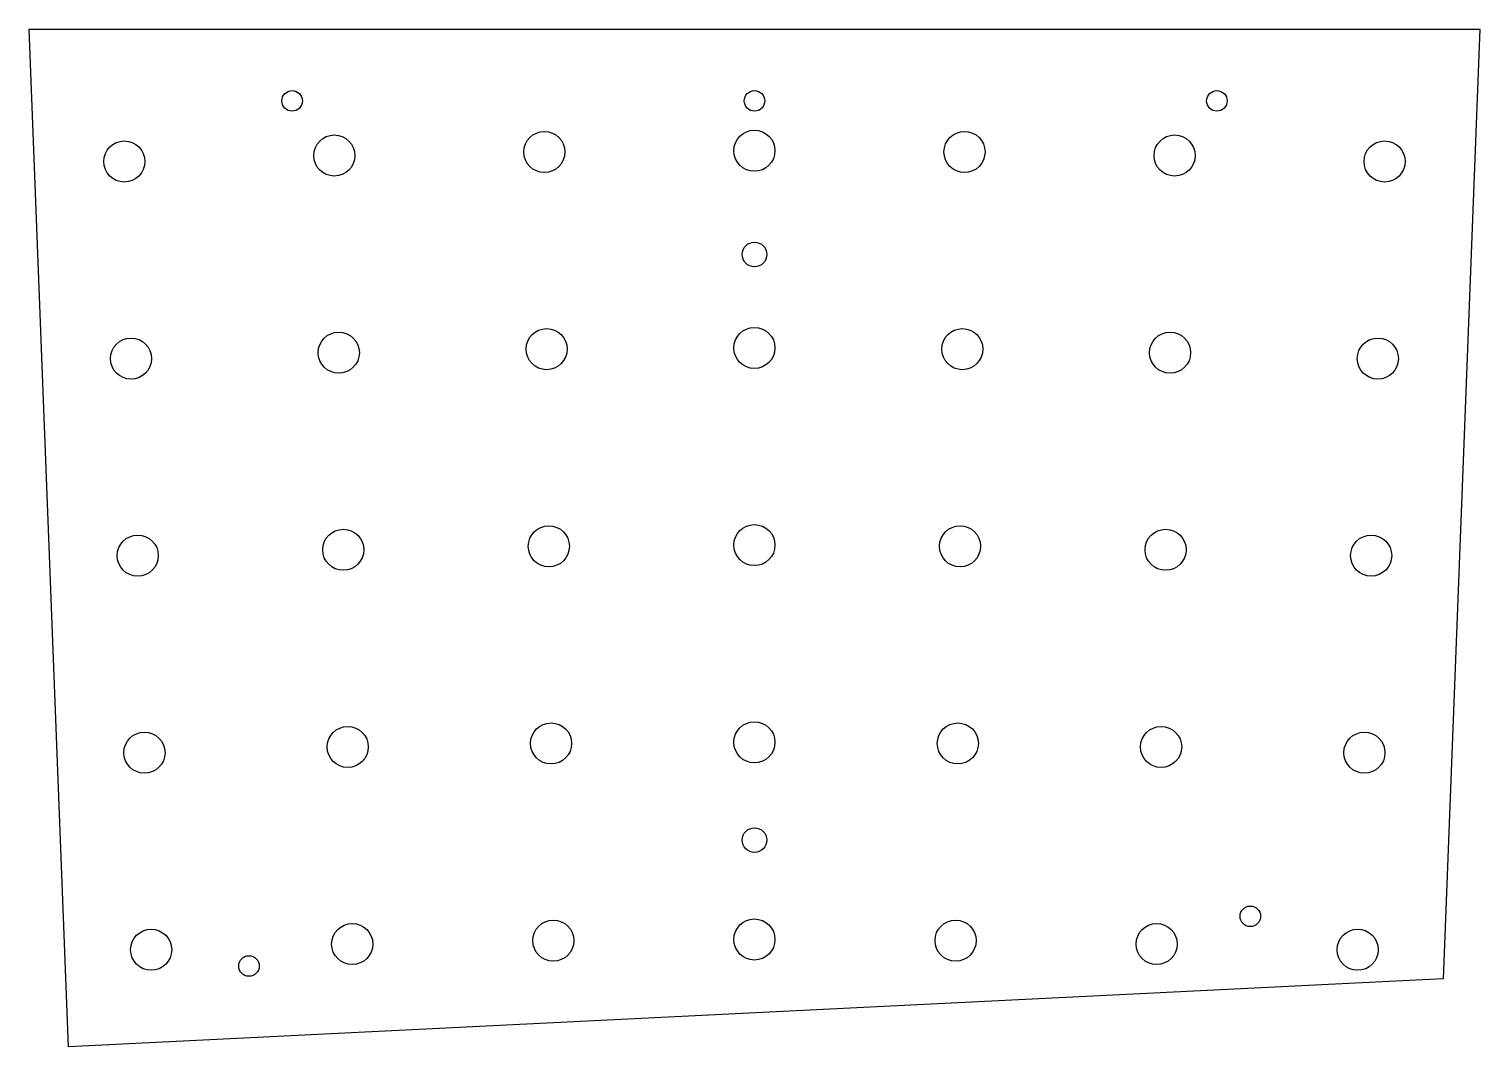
# Model space of a CAD drawing. Extents: x -22.1 to 22.1, y -45.4 to -14.4.
import ezdxf

# ---------------------------------------------------------------- set-up
doc = ezdxf.new("R2010")
doc.units = 0
doc.header["$MEASUREMENT"] = 0
doc.layers.add('VISIBLE', color=7, linetype='CONTINUOUS')

msp = doc.modelspace()

# ---------------------------------------------------------------- linework, layer by layer
at = {"layer": 'VISIBLE'}
for p, q in [((-22.063, -14.436), (22.063, -14.436)), ((-20.857, -45.412), (-22.063, -14.436)), ((22.063, -14.436), (20.938, -43.336)), ((20.938, -43.336), (-20.857, -45.412))]:
    msp.add_line(p, q, dxfattribs=at)
for centre, radius in [((-14.062, -16.624), 0.312), ((0, -16.624), 0.312), ((14.062, -16.624), 0.312), ((-6.391, -18.178), 0.625), ((-0.002, -18.141), 0.625), ((6.387, -18.178), 0.625), ((-19.165, -18.468), 0.625), ((-12.778, -18.286), 0.625), ((12.775, -18.286), 0.625), ((19.161, -18.467), 0.625), ((0, -21.297), 0.375), ((-12.642, -24.285), 0.625), ((-6.322, -24.177), 0.625), ((-0.002, -24.141), 0.625), ((6.319, -24.177), 0.625), ((12.639, -24.285), 0.625), ((-18.96, -24.464), 0.625), ((18.957, -24.464), 0.625), ((-6.254, -30.177), 0.625), ((-0.002, -30.141), 0.625), ((6.251, -30.177), 0.625), ((-18.756, -30.461), 0.625), ((-12.506, -30.283), 0.625), ((12.502, -30.283), 0.625), ((18.753, -30.46), 0.625), ((-12.37, -36.282), 0.625), ((-6.186, -36.176), 0.625), ((-0.002, -36.141), 0.625), ((6.183, -36.176), 0.625), ((12.366, -36.282), 0.625), ((-18.552, -36.457), 0.625), ((18.548, -36.457), 0.625), ((0, -39.116), 0.375), ((15.078, -41.436), 0.313), ((-18.348, -42.454), 0.625), ((-12.234, -42.28), 0.625), ((-6.118, -42.176), 0.625), ((-0.002, -42.141), 0.625), ((6.115, -42.176), 0.625), ((12.23, -42.28), 0.625), ((18.344, -42.454), 0.625), ((-15.373, -42.949), 0.312)]:
    msp.add_circle(centre, radius, dxfattribs=at)

doc.saveas('drawing.dxf')
